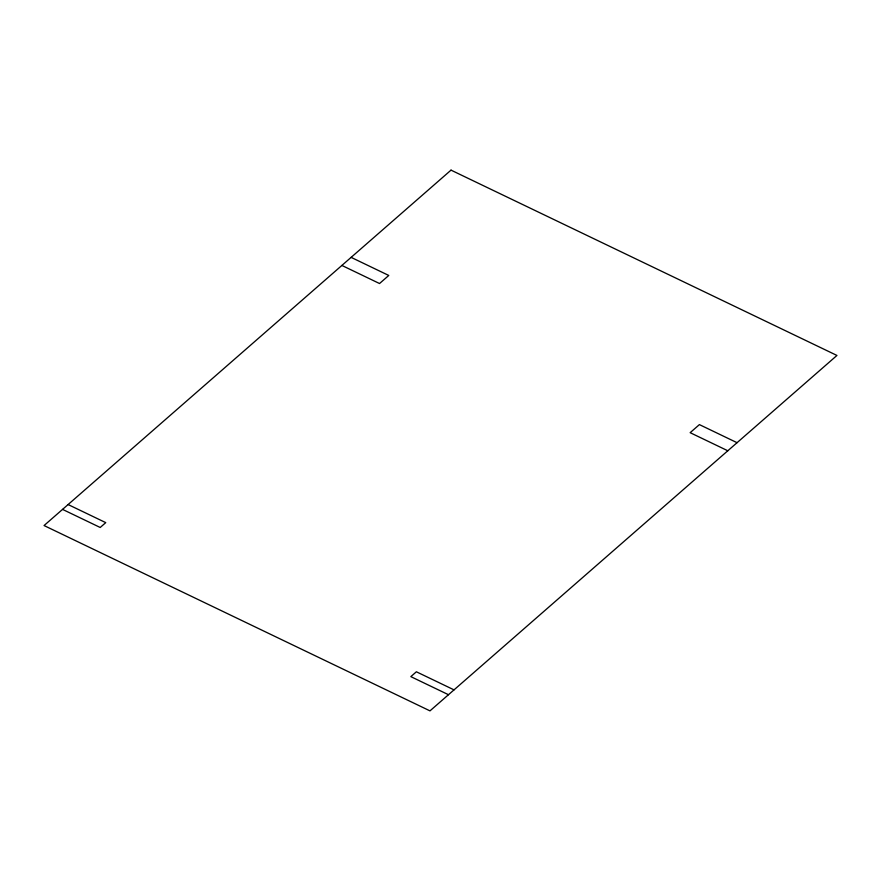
<?xml version="1.0" encoding="UTF-8"?>
<svg xmlns="http://www.w3.org/2000/svg" width="881" height="881" viewBox="0 0 881 881"><rect width="100%" height="100%" fill="white"/><g stroke="black" fill="none" stroke-linecap="round" stroke-linejoin="round"><path stroke-width="1.32" d="M351.123 257.373L388.774 275.456L379.535 283.528L341.883 265.445M737.056 442.691L699.404 424.609L690.153 432.681L727.805 450.764M68.101 504.549L105.753 522.631L100.203 527.477L62.551 509.394M454.023 689.867L416.372 671.785L410.832 676.63L448.484 694.713M451.017 170.132L44.05 525.55L429.983 710.868L836.95 355.45L451.017 170.132"/></g></svg>
